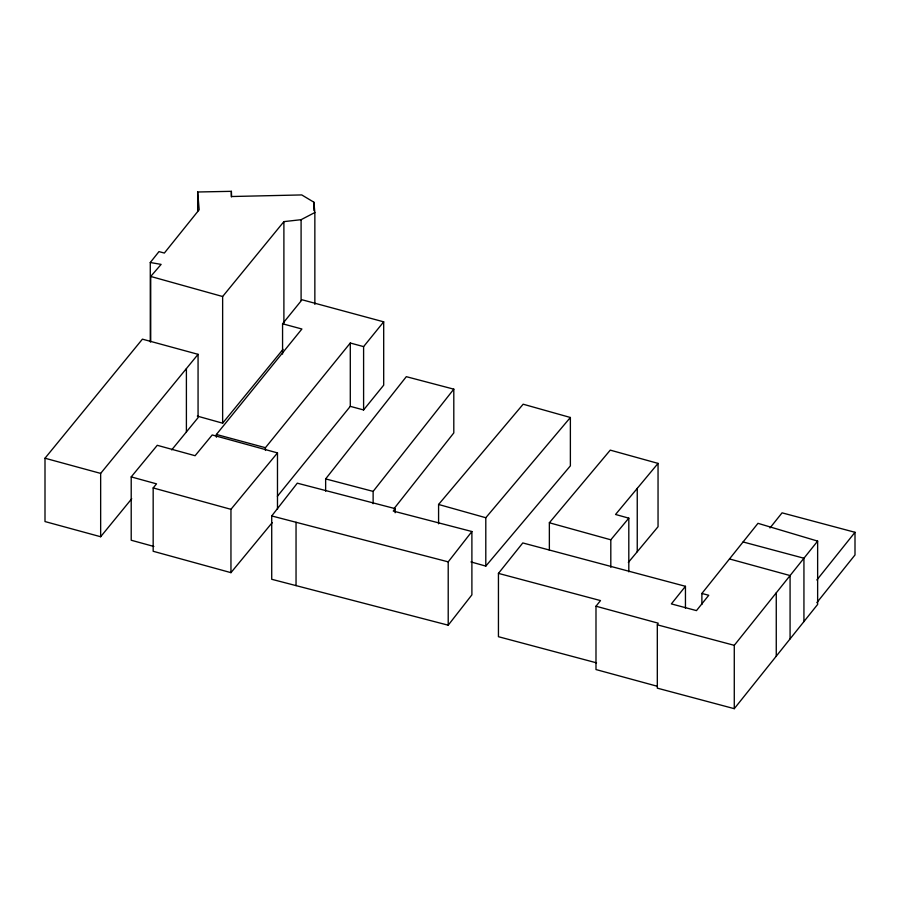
<?xml version="1.0" encoding="UTF-8"?>
<svg xmlns="http://www.w3.org/2000/svg" width="900" height="900" viewBox="0 0 900 900"><rect width="100%" height="100%" fill="white"/><g stroke="black" fill="none" stroke-linecap="round" stroke-linejoin="round"><path stroke-width="1.35" d="M701.887 604.474L701.887 593.46L757.98 523.327L817.639 541.102L817.639 604.429L734.276 708.671L657.315 688.151L657.315 624.825L658.215 623.183L595.991 606.217L595.991 669.555L656.46 686.036M395.145 508.635L393.255 511.065L471.892 531.517L471.892 594.855L448.211 625.196L271.721 579.285L271.721 515.947L297.304 483.176L395.145 508.635L395.145 512.764M448.211 625.196L448.211 561.859L471.892 531.517M325.642 491.209L325.642 478.901L406.316 376.673L453.803 389.16L453.803 432.911L394.043 508.646M373.129 503.696L373.129 491.389L453.803 389.16M150.278 341.843L150.278 262.507L158.974 251.618L164.362 253.046L199.181 209.711L197.662 191.993L231.368 191.329L231.536 196.526L301.748 194.929L313.886 202.208L314.854 212.524L314.854 304.391M596.554 662.861L498.442 636.705L498.442 573.379L522.788 542.947L685.451 586.305L685.451 608.332M595.991 606.217L600.502 600.581L498.442 573.379M685.451 586.305L671.366 603.911L696.476 610.605L708.739 595.283L701.887 593.46M769.995 527.94L782.066 512.842L855 532.294L855 554.951L816.84 602.663M734.276 708.671L734.276 645.334L817.639 541.102M816.84 579.994L855 532.294M282.566 354.071L282.566 323.786L302.04 299.767L383.692 321.84L383.692 385.166L363.6 409.95L350.291 406.35L277.38 496.294M216.405 437.22L216.405 434.464L301.905 329.006L282.566 323.786M265.421 450.461L265.421 447.705L350.291 343.024L363.6 346.613L383.692 321.84M131.737 498.724L100.654 536.738L45 521.561L45 458.224L142.414 339.154L198.067 354.33L198.067 417.668L171.686 449.91M197.336 416.115L222.638 423.18L222.638 296.516L283.894 221.625L301.095 219.69L314.854 212.524M100.654 536.738L100.654 473.4L198.067 354.33M222.638 423.18L283.016 349.358M153.866 546.457L131.209 540.236L131.209 476.899L157.264 445.309L195.086 455.715L212.209 434.959L277.481 452.902L277.481 509.355M272.216 522.63L230.951 572.659L153.169 551.273L153.169 487.935L156.532 483.863L131.209 476.899M230.951 572.659L230.951 509.321L277.481 452.902M549.36 550.294L549.36 522.765L610.256 450.135L658.046 463.387L658.046 526.725L628.335 562.444M658.046 463.387L615.544 514.474L628.808 518.153L628.808 571.849M610.808 567.337L610.808 539.798L628.808 518.153M438.581 523.8L438.581 504.461L523.159 404.213L570.375 417.488L570.375 465.851L485.798 566.1L470.959 561.926M485.798 566.1L485.798 517.736L570.375 417.488M150.716 341.865L150.716 276.446L161.134 264.386L150.278 262.507M271.721 515.947L448.211 561.859M325.642 478.901L373.129 491.389M657.315 624.825L734.276 645.334M743.074 541.957L803.936 558.236L803.936 621.574M216.405 434.464L265.421 447.705M45 458.224L100.654 473.4M729.495 558.945L790.076 575.561L790.076 638.899M153.169 487.935L230.951 509.321M549.36 522.765L610.808 539.798M150.716 276.446L222.638 296.516M438.581 504.461L485.798 517.736M776.261 592.852L776.261 656.179M637.245 488.396L637.245 551.734M363.6 346.613L363.6 409.95M350.291 343.024L350.291 406.35M313.886 202.208L313.886 210.566M301.095 219.69L301.095 300.42M296.044 522.27L296.044 585.607M283.894 221.625L283.894 323.235M231.368 191.329L231.368 196.898M197.662 191.993L197.662 211.477M186.401 368.595L186.401 431.921"/></g></svg>
